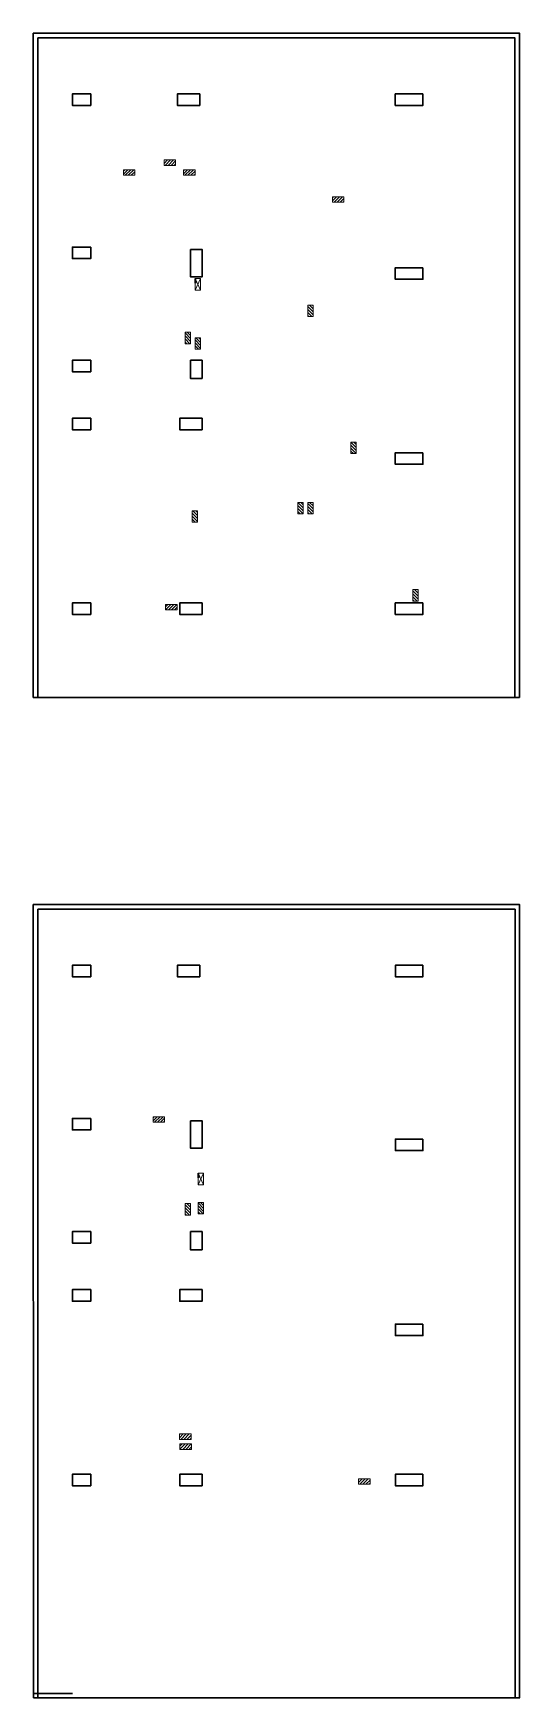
# Model space of a CAD drawing. Header units: inches. Extents: x 1065 to 31087, y 140 to 10961.
# Drawn here: x 12165 to 12799, y 3030 to 5198 of the extents above; entities that cross this region are included whole.
import ezdxf

# ---------------------------------------------------------------- set-up
doc = ezdxf.new("R2010")
doc.units = ezdxf.units.IN
doc.header["$MEASUREMENT"] = 0
doc.linetypes.add('DASHED2', pattern=[9.525, 6.35, -3.175])
for name, color, linetype, lineweight in [('1.Boundary & Pillar', 10, 'Continuous', 30), ('2.Walls', 255, 'Continuous', 35), ('5.Switchboards', 210, 'Continuous', 9), ('8.(Hidden) Emergency Connections', 10, 'DASHED2', 20)]:
    doc.layers.add(name, color=color, linetype=linetype, lineweight=lineweight)
doc.layers.get('8.(Hidden) Emergency Connections').off()

# ---------------------------------------------------------------- blocks, each defined once
blk = doc.blocks.new('col')
at = {"layer": '1.Boundary & Pillar', "linetype": 'Continuous'}
for points in [[(-433, 678), (-433, 663), (-457, 663), (-457, 678)], [(-291, 678), (-291, 663), (-320, 663), (-320, 678)], [(0, 678), (0, 663), (-36, 663), (-36, 678)], [(-433, 478.5), (-433, 463.5), (-457, 463.5), (-457, 478.5)], [(-303, 475.5), (-288, 475.5), (-288, 439.6), (-303, 439.6)], [(0, 451.6), (0, 436.6), (-36, 436.6), (-36, 451.6)], [(-433, 331.2), (-433, 316.2), (-457, 316.2), (-457, 331.2)], [(-288, 307.2), (-303, 307.2), (-303, 331.2), (-288, 331.2)], [(-433, 255.5), (-433, 240.5), (-457, 240.5), (-457, 255.5)], [(-288, 255.5), (-288, 240.5), (-317, 240.5), (-317, 255.5)], [(0, 210.7), (0, 195.7), (-36, 195.7), (-36, 210.7)], [(-433, 15), (-433, 0), (-457, 0), (-457, 15)], [(-288, 15), (-288, 0), (-317, 0), (-317, 15)], [(0, 15), (0, 0), (-36, 0), (-36, 15)]]:
    blk.add_lwpolyline(points, close=True, dxfattribs=at)
blk = doc.blocks.new('Switchboard')
at = {"layer": '5.Switchboards'}
h = blk.add_hatch(dxfattribs=at)
h.set_pattern_fill('ANSI31', color=256, scale=22)
h.paths.add_polyline_path([(2518, 710), (2518, 717), (2503, 717), (2503, 710)])
blk.add_lwpolyline([(2503, 717), (2518, 717), (2518, 710), (2503, 710)], close=True, dxfattribs=at)
blk = doc.blocks.new('Floor Distribution Board')
at = {"layer": '2.Walls', "linetype": 'Continuous'}
blk.add_line((2294, 768.5), (2294, 762.5), dxfattribs=at)
at = {"layer": '5.Switchboards'}
for p, q in [((2294, 768.5), (2301, 753.5)), ((2294, 753.5), (2301, 768.5))]:
    blk.add_line(p, q, dxfattribs=at)
blk.add_lwpolyline([(2301, 768.5), (2301, 753.5), (2294, 753.5), (2294, 768.5)], close=True, dxfattribs=at)

msp = doc.modelspace()

# ---------------------------------------------------------------- linework, layer by layer
at = {"layer": '1.Boundary & Pillar', "linetype": 'Continuous'}
for p, q in [((12799.12809, 4332.56836), (12165.13081, 4332.56836)), ((12799.35514, 3029.56859), (12165.35786, 3029.56859))]:
    msp.add_line(p, q, dxfattribs=at)
at = {"layer": '1.Boundary & Pillar'}
msp.add_line((12216.18058, 3035.06859), (12165.18058, 3035.06859), dxfattribs=at)
at = {"layer": '1.Boundary & Pillar', "linetype": 'Continuous'}
for points in [[(12165.13081, 4332.56836), (12165.13081, 5197.56836), (12799.12809, 5197.56836), (12799.12809, 4332.56836)], [(12165.35786, 3029.56859), (12165.17786, 4062.56859), (12799.17514, 4062.56859), (12799.17514, 3029.56859)]]:
    msp.add_lwpolyline(points, dxfattribs=at)
for points in [[(12171.13081, 5191.56836), (12793.12809, 5191.56836), (12793.12809, 4332.56836), (12171.13081, 4332.56836)], [(12171.17786, 4056.56859), (12793.17514, 4056.56859), (12793.17514, 3029.56859), (12171.17786, 3029.56859)]]:
    msp.add_lwpolyline(points, close=True, dxfattribs=at)

# ---------------------------------------------------------------- block references
for p in [(12673.12809, 4440.5701), (12673.17514, 3305.57033)]:
    msp.add_blockref('col', p, dxfattribs=at)
at = {"layer": '8.(Hidden) Emergency Connections'}
for name, p in [('Switchboard', (9832.63626, 4315.56836)), ('Switchboard', (9779.63626, 4302.56836)), ('Switchboard', (9858.13626, 4302.56836)), ('Switchboard', (10052.13626, 4267.56836)), ('Floor Distribution Board', (10082.12869, 4109.61012)), ('Switchboard', (9834.63626, 3736.56836)), ('Switchboard', (9818.36398, 3069.06859)), ('Floor Distribution Board', (10086.19151, 2944.11572)), ('Switchboard', (9852.86126, 2656.06849)), ('Switchboard', (9853.36126, 2643.06849)), ('Switchboard', (10086.13917, 2597.57018))]:
    msp.add_blockref(name, p, dxfattribs=at)
at = {"layer": '8.(Hidden) Emergency Connections', "rotation": 270}
for p in [(11813.13626, 7346.56836), (11653.13081, 7311.28322), (11666.13626, 7304.06836), (11869.13626, 7168.06836), (11662.13626, 7078.56836), (11800.13626, 7089.56836), (11813.13626, 7089.56836), (11950.13626, 6976.06836), (11653.17786, 6176.28344), (11670.17786, 6177.78344)]:
    msp.add_blockref('Switchboard', p, dxfattribs=at)

doc.saveas('drawing.dxf')
